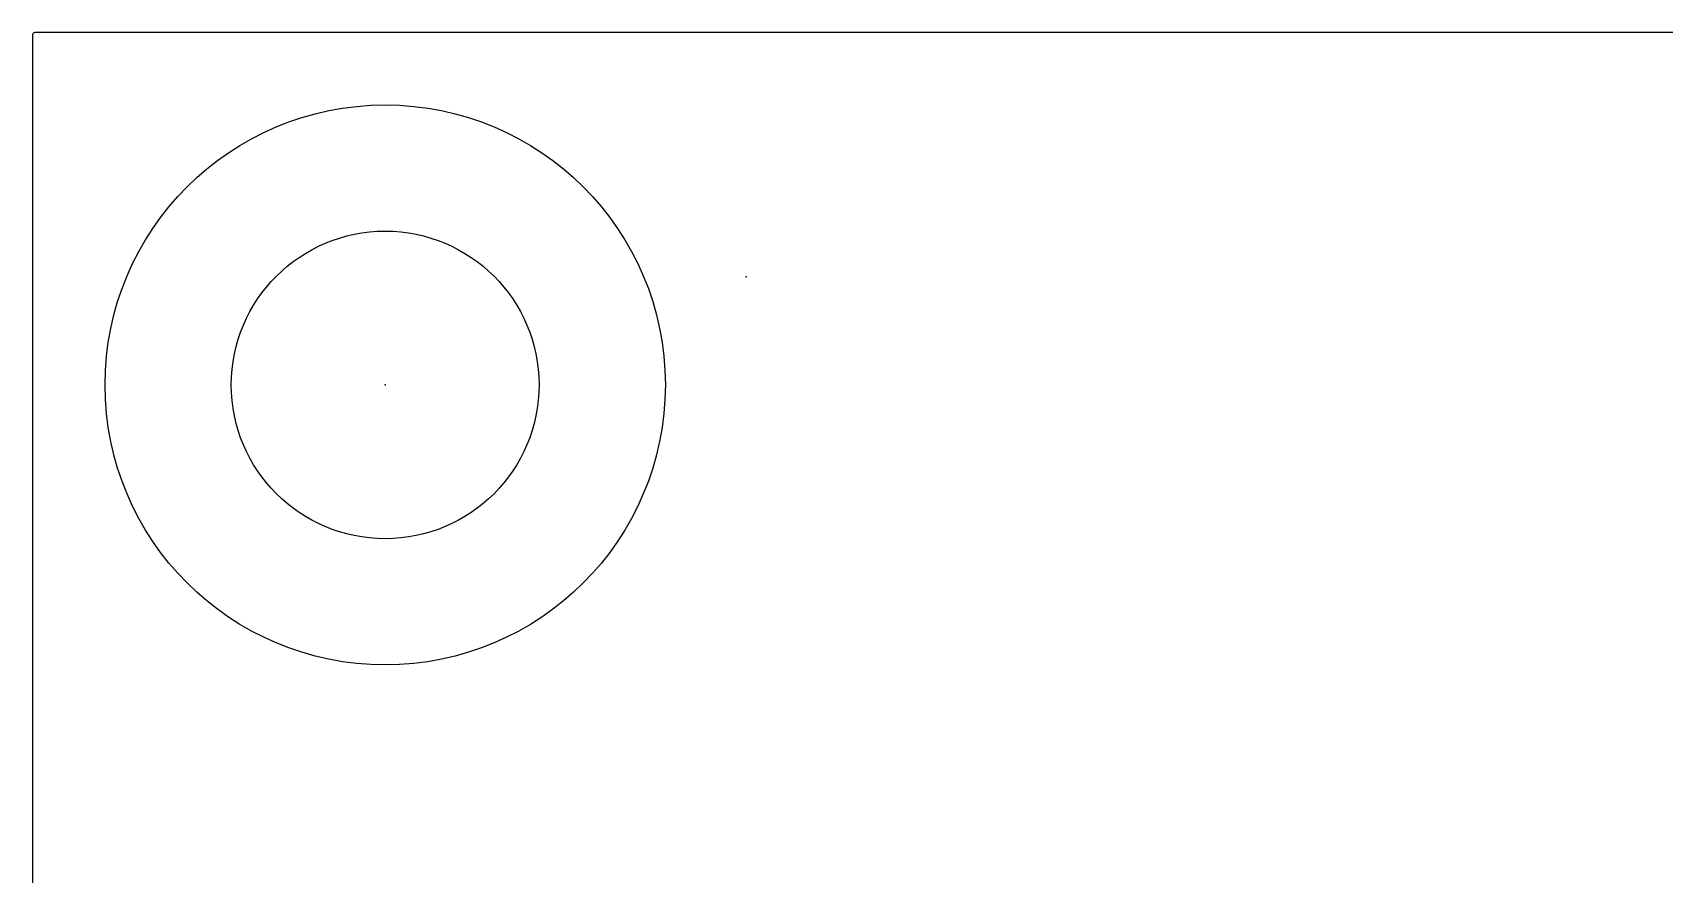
# Model space of a CAD drawing. Extents: x -7.6 to 60.9, y -11.6 to 79.4.
# Drawn here: x 0 to 18.51, y 45.44 to 55 of the extents above; entities that cross this region are included whole.
import ezdxf

# ---------------------------------------------------------------- set-up
doc = ezdxf.new("R2010")
doc.units = 0
for name, color, linetype in [('20', 30, 'CONTINUOUS'), ('21', 253, 'CONTINUOUS'), ('23', 7, 'CONTINUOUS')]:
    doc.layers.add(name, color=color, linetype=linetype)

msp = doc.modelspace()

# ---------------------------------------------------------------- linework, layer by layer
at = {"layer": '20'}
for p, q in [((53, 55), (0.0254, 55)), ((0, 54.9746), (0, 0))]:
    msp.add_line(p, q, dxfattribs=at)
msp.add_arc((0.0254, 54.9746), 0.0254, 90, 180, dxfattribs=at)
at = {"layer": '21'}
for radius in [3.1789, 1.7463]:
    msp.add_circle((4, 51), radius, dxfattribs=at)
at = {"layer": '23'}
for p in [(8.0962, 52.2288), (4, 51)]:
    msp.add_point(p, dxfattribs=at)

doc.saveas('drawing.dxf')
